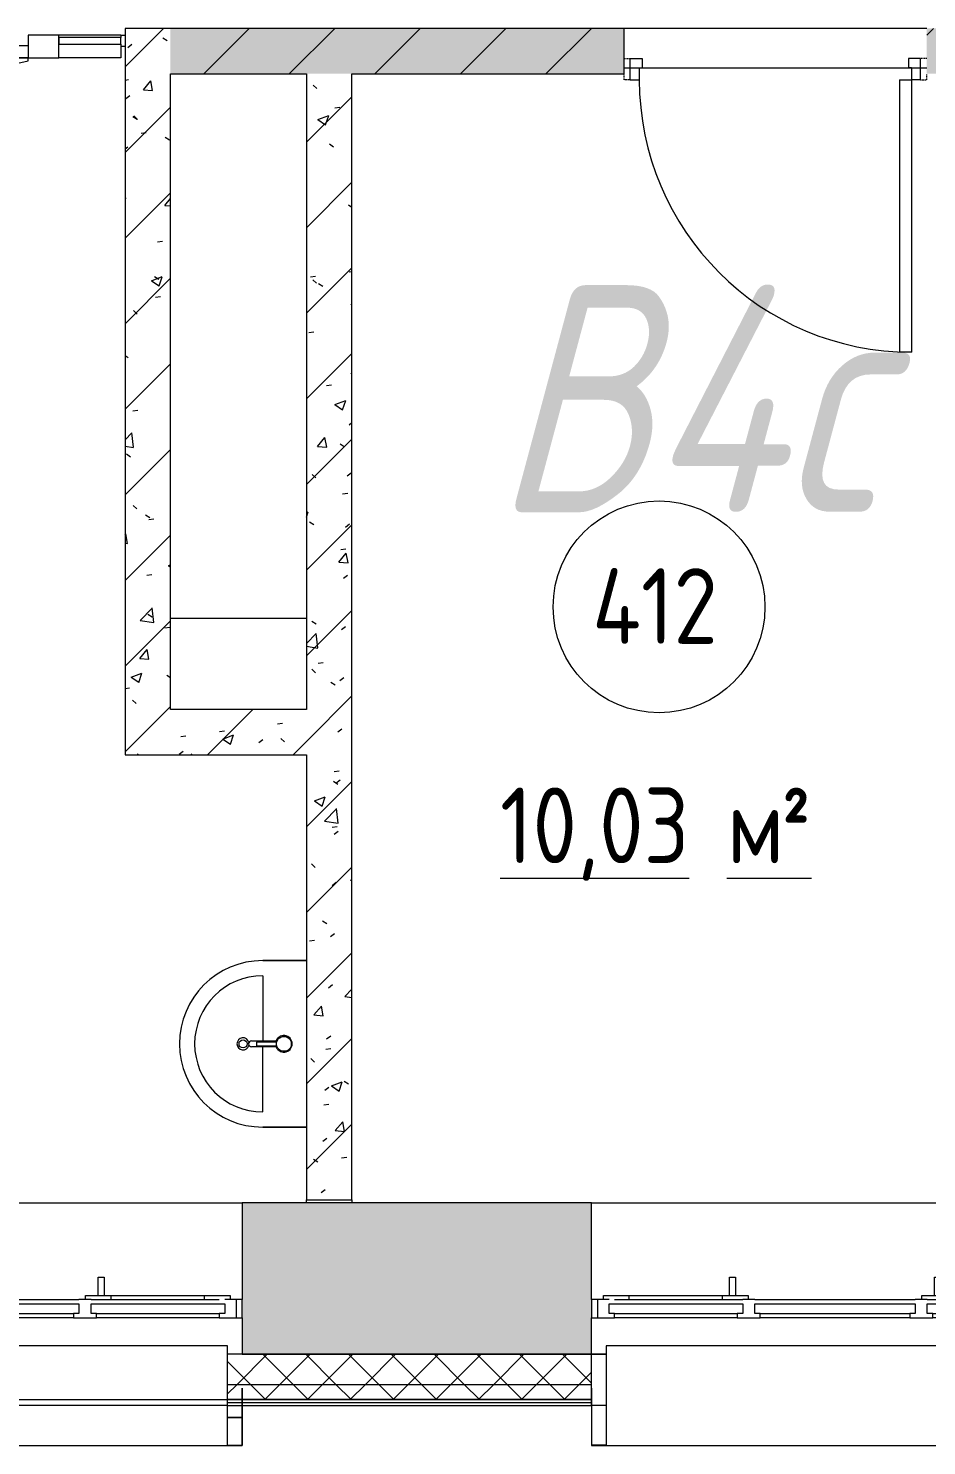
# Model space of a CAD drawing. Header units: millimetres. Extents: x -515342 to 330399, y -224905 to 507333.
# Drawn here: x -343447 to -340477, y 378007 to 382689 of the extents above; entities that cross this region are included whole.
import ezdxf

# ---------------------------------------------------------------- set-up
doc = ezdxf.new("R2010")
doc.units = ezdxf.units.MM
doc.linetypes.add('ASVP_Невидимые', pattern=[5, 3, -2])
doc.layers.get('0').update_dxf_attribs({"lineweight": 0})
for name, color, linetype, lineweight in [('_ Окна', 7, 'Continuous', 0), ('Витраж', 7, 'Continuous', 0), ('Двери', 7, 'Continuous', 0), ('Марки помещений', 7, 'Continuous', 0), ('Окна', 7, 'Continuous', 0), ('Панели витража', 7, 'Continuous', 0), ('Перекрытие', 7, 'Continuous', 0), ('Сантехника', 7, 'Continuous', 0), ('Стены внутренние', 7, 'Continuous', 0), ('Стены наружные', 7, 'Continuous', 0), ('Стены несущие', 7, 'Continuous', 0), ('Стены отделка', 7, 'Continuous', 0), ('Стены перегородки', 7, 'Continuous', 0), ('Стены штриховка', 7, 'Continuous', 0), ('экспертиза категории', 1, 'Continuous', 0)]:
    doc.layers.add(name, color=color, linetype=linetype, lineweight=lineweight)
doc.styles.add('GOST Common_1', font='', dxfattribs={"width": 0.9, "height": 250})
doc.styles.add('GOST Common_2', font='', dxfattribs={"width": 0.9, "height": 250})
doc.styles.add('mytext', font='isocpeur.ttf', dxfattribs={"width": 0.8, "oblique": 14.999978})
doc.styles.get('GOST Common_1').set_extended_font_data('GOST Common')
doc.styles.get('GOST Common_2').set_extended_font_data('GOST Common')
pattern_1 = [(45, (0, 0), (-70.71068, 70.71068), []), (135, (0, 0), (-70.71068, -70.71068), [])]
pattern_2 = [(45, (-374461.89, 375834.49), (-141.42136, 141.42136), [])]
pattern_3 = [(50, (-374461.9, 375834.5), (364.368, -31.8783), [38.1, -419.1]), (355, (-374461.9, 375834.5), (-70.4859, 382.1133), [30.48, -335.28]), (100.451, (-374431.53, 375831.83), (293.885, 350.2334), [32.38, -356.18]), (46.184, (-374461.9, 375936.1), (542.1585, -84.086), [57.15, -628.65]), (96.636, (-374416.7, 375929.1), (474.805, 494.8554), [48.57, -534.27]), (351.184, (-374461.9, 375936.1), (474.81, 494.85), [45.72, -502.92]), (21, (-374411.1, 375910.7), (303.2285, -204.5305), [38.1, -419.1]), (326, (-374411.1, 375910.7), (123.604, 368.376), [30.48, -335.28]), (71.451, (-374385.82, 375893.64), (426.834, 163.8427), [32.38, -356.18]), (37.5, (-374461.89, 375834.49), (6.17665, 169.11015), [16.764, -314.452, 16.764, -323.596, -336.55]), (37.5, (-374461.89, 375834.49), (6.17665, 169.11015), [-671.576, 16.764, -319.786]), (7.5, (-374461.89, 375834.49), (133.6389, 200.3615), [16.764, -177.292, 16.764, -306.832, -128.27]), (7.5, (-374461.89, 375834.49), (133.6389, 200.3615), [-517.652, 16.764, -111.506]), (327.5, (-374575.17, 375834.49), (271.18182, -11.45836), [16.764, -110.236, 16.764, -379.476, -525.78]), (327.5, (-374575.17, 375834.49), (271.18182, -11.45836), [-523.24, 16.764, -509.016]), (317.5, (-374625.97, 375834.5), (296.2585, 50.8528), [16.764, -148.336, 16.764, -246.38, -373.38]), (317.5, (-374625.97, 375834.5), (296.2585, 50.8528), [-428.244, 16.764, -356.616])]

# ---------------------------------------------------------------- blocks, each defined once
blk = doc.blocks.new('Окно_ПВХ_3Створки_1Фрамуга-верх - АР_Окно_ОП_1820_h_х1570_3ст2фр-в-9695280-О_АР_П_4__10_050_План 4 этажа')
at = {"layer": '_ Окна'}
for p, q in [((-729, 130), (-805, 130)), ((-805, 130), (-805, 70)), ((-785, 70), (-785, 130)), ((-747, 84), (-747, 116)), ((-747, 116), (-729, 116)), ((-729, 116), (-729, 130)), ((-323, 116), (-729, 116)), ((-247, 130), (-323, 130)), ((-323, 130), (-323, 116)), ((-323, 116), (-305, 116)), ((-305, 116), (-305, 84)), ((-265, 84), (-265, 116)), ((-265, 116), (-247, 116)), ((-247, 116), (-247, 130)), ((247, 116), (-247, 116)), ((323, 130), (247, 130)), ((247, 130), (247, 116)), ((247, 116), (265, 116)), ((265, 116), (265, 84)), ((305, 84), (305, 116)), ((305, 116), (323, 116)), ((323, 116), (323, 130)), ((729, 116), (323, 116)), ((729, 130), (729, 116)), ((805, 130), (729, 130)), ((729, 116), (747, 116)), ((747, 116), (747, 84)), ((785, 70), (785, 130)), ((805, 70), (805, 130)), ((-805, 70), (-747, 70)), ((-765, 56), (-765, 70)), ((-680, 56), (-765, 56)), ((-305, 84), (-747, 84)), ((-680, 70), (-680, 56)), ((-372, 70), (-372, 56)), ((-287, 56), (-372, 56)), ((-305, 70), (-265, 70)), ((-287, 70), (-287, 56)), ((265, 84), (-265, 84)), ((265, 70), (305, 70)), ((287, 56), (287, 70)), ((372, 56), (287, 56)), ((747, 84), (305, 84)), ((372, 70), (372, 56)), ((680, 70), (680, 56)), ((765, 56), (680, 56)), ((747, 70), (805, 70)), ((765, 70), (765, 56))]:
    blk.add_line(p, q, dxfattribs=at)
at = {"layer": 'Окна'}
for p, q in [((-729, 130), (-323, 130)), ((-247, 130), (247, 130)), ((323, 130), (729, 130)), ((-305, 70), (-729, 70)), ((-372, 56), (-680, 56)), ((-348.5, -4), (-348.5, 56)), ((-328.5, 56), (-328.5, -4)), ((265, 70), (-265, 70)), ((729, 70), (305, 70)), ((328.5, -4), (328.5, 56)), ((348.5, 56), (348.5, -4)), ((680, 56), (372, 56)), ((-328.5, -4), (-348.5, -4)), ((348.5, -4), (328.5, -4))]:
    blk.add_line(p, q, dxfattribs=at)
blk = doc.blocks.new('Прямоугольный импост - АР_Откос_Металлический_50х330 Белый Левый-9898757-О_АР_П_4__10_050_План 4 этажа')
at = {"layer": 'Витраж'}
for p, q in [((-1, -39), (-49, -39)), ((-49, -40), (-1, -40))]:
    blk.add_line(p, q, dxfattribs=at)
blk = doc.blocks.new('Прямоугольный импост - АР_Откос_Металлический_50х330 Коричневый Левый-9899770-О_АР_П_4__10_050_План 4 этажа')
at = {"layer": 'Витраж'}
for p, q in [((31672.6, 2502.4), (30162.6, 2502.4)), ((30162.6, 2172.4), (31672.6, 2172.4))]:
    blk.add_line(p, q, dxfattribs=at)
blk = doc.blocks.new('Прямоугольный импост - АР_Откос_Металлический_50х330 Коричневый Левый-V8-О_АР_П_4__10_050_План 4 этажа')
at = {"layer": 'Витраж', "lineweight": 18}
for p, q in [((-50, 290), (-50, -40)), ((-49, 290), (-50, 290)), ((-49, -39), (-49, 290)), ((0, 150), (-1, 150)), ((-1, 150), (-1, -39)), ((0, -40), (0, 150)), ((-50, -40), (0, -40)), ((-1, -39), (-49, -39))]:
    blk.add_line(p, q, dxfattribs=at)
blk = doc.blocks.new('Прямоугольный импост - АР_Откос_Металлический_50х330 Белый Левый-9898756-О_АР_П_4__10_050_План 4 этажа')
at = {"layer": 'Витраж'}
for p, q in [((34436.9, 2502.5), (32926.9, 2502.5)), ((32926.9, 2172.5), (34436.9, 2172.5))]:
    blk.add_line(p, q, dxfattribs=at)
blk = doc.blocks.new('Прямоугольный импост - АР_Откос_Металлический_50х330 Белый Правый-V9-О_АР_П_4__10_050_План 4 этажа')
at = {"layer": 'Витраж', "lineweight": 18}
for p, q in [((-50, -40), (-50, 290)), ((-50, 290), (-49, 290)), ((-49, 290), (-49, -39)), ((-1, -39), (-1, 150)), ((-1, 150), (0, 150)), ((0, 150), (0, -40)), ((0, -40), (-50, -40)), ((-49, -39), (-1, -39))]:
    blk.add_line(p, q, dxfattribs=at)
blk = doc.blocks.new('СД_Люблино_Фасады_rvt-1-О_АР_П_4__10_050_План 4 этажа')
at = {"layer": 'Стены внутренние'}
h = blk.add_hatch(dxfattribs=at)
h.set_pattern_fill('FP_1', color=256, style=0, pattern_type=2)
h.set_pattern_definition([(45, (0, 0), (-224.5064, 224.5064), []), (45, (224.5, 0), (-224.5064, 224.5064), [396.875, -79.375, 3.353, -76.022])])
h.paths.add_polyline_path([(85325, 2475), (85325, 2975), (84034.6, 2975), (84034.6, 2475), (84733.5, 2475)])
h.paths.add_polyline_path([(82424.6, 2475), (82424.6, 2975), (80024.6, 2975), (80024.6, 2475), (82179, 2475)])
h.paths.add_polyline_path([(77581, 2475), (77614.6, 2475), (77614.6, 2975), (76428.8, 2975), (76428.8, 2475), (76559.2, 2475)])
h.paths.add_polyline_path([(74004.7, 2475), (74018.8, 2475), (74018.8, 2975), (71654.3, 2975), (71654.3, 2475), (73493.8, 2475)])
h.paths.add_polyline_path([(69917.5, 2475), (70044.3, 2475), (70044.3, 2975), (68833.2, 2975), (68833.2, 2475), (69406.6, 2475)])
h.paths.add_polyline_path([(67223.2, 2475), (67223.2, 2975), (66055, 2975), (66055, 2475), (66852.1, 2475)])
h.paths.add_polyline_path([(64445, 2475), (64445, 2975), (63279.5, 2975), (63279.5, 2475), (64297.6, 2475)])
h.paths.add_polyline_path([(61669.5, 2475), (61669.5, 2975), (59270, 2975), (59270, 2475), (61232.2, 2475)])
h.paths.add_polyline_path([(56860, 2475), (56860, 2975), (55705, 2975), (55705, 2475), (56634.1, 2475)])
h.paths.add_polyline_path([(53295, 2475), (53295, 2975), (52107.5, 2975), (52107.5, 2475), (53057.8, 2475)])
h.paths.add_polyline_path([(49481.5, 2475), (49697.5, 2475), (49697.5, 2975), (48505, 2975), (48505, 2475), (48970.6, 2475)])
h.paths.add_polyline_path([(46095, 2475), (46095, 2975), (44880, 2975), (44880, 2475), (45905.2, 2475)])
h.paths.add_polyline_path([(42329, 2475), (42470, 2475), (42470, 2975), (40100.1, 2975), (40100.1, 2475), (41818.1, 2475)])
h.paths.add_polyline_path([(38241.8, 2475), (38490.1, 2475), (38490.1, 2975), (37284.2, 2975), (37284.2, 2475), (37730.9, 2475)])
h.paths.add_polyline_path([(35674.2, 2475), (35674.2, 2975), (34486.9, 2975), (34486.9, 2475), (35177, 2475)])
h.paths.add_polyline_path([(32876.9, 2475), (32876.9, 2975), (31722.6, 2975), (31722.6, 2475), (32621.9, 2475)])
h.paths.add_polyline_path([(30067.4, 2475), (30112.6, 2475), (30112.6, 2975), (27685.9, 2975), (27685.9, 2475), (29556.5, 2475)])
h.paths.add_polyline_path([(25275.9, 2475), (25275.9, 2975), (24073.4, 2975), (24073.4, 2475), (24958.4, 2475)])
h.paths.add_polyline_path([(21382.1, 2475), (21663.4, 2475), (21663.4, 2975), (19290.9, 2975), (19290.9, 2475), (19338.5, 2475)])
h.paths.add_polyline_path([(17680.9, 2475), (17680.9, 2975), (16335, 2975), (16335, 2475), (17294.9, 2475)])
at = {"layer": 'Стены наружные'}
h = blk.add_hatch(dxfattribs=at)
h.set_pattern_fill('FP_2', color=256, style=0, pattern_type=2)
h.set_pattern_definition(pattern_1)
h.paths.add_polyline_path([(41405, 2375), (41405, 2475), (40100.1, 2475), (40100.1, 2375), (40796.3, 2375)])
h.paths.add_polyline_path([(38490.1, 2375), (38490.1, 2475), (37284.2, 2475), (37284.2, 2375), (38241.8, 2375)])
h.paths.add_polyline_path([(35674.2, 2375), (35674.2, 2475), (34486.9, 2475), (34486.9, 2375), (34665.5, 2375)])
h.paths.add_polyline_path([(32621.9, 2375), (32876.9, 2375), (32876.9, 2475), (31672.6, 2475), (31672.6, 2375), (32111, 2375)])
h.paths.add_polyline_path([(30067.4, 2375), (30162.6, 2375), (30162.6, 2475), (27685.9, 2475), (27685.9, 2375), (29556.5, 2375)])
h.paths.add_polyline_path([(25275.9, 2375), (25275.9, 2475), (24073.4, 2475), (24073.4, 2375), (24958.4, 2375)])
h.paths.add_polyline_path([(21663.4, 2375), (21663.4, 2475), (19290.9, 2475), (19290.9, 2375), (21382.1, 2375)])
h.paths.add_polyline_path([(17680.9, 2375), (17680.9, 2475), (16335, 2475), (16335, 2375), (17294.9, 2375)])
h = blk.add_hatch(dxfattribs=at)
h.set_pattern_fill('FP_2', color=256, style=0, pattern_type=2)
h.set_pattern_definition(pattern_1)
h.paths.add_polyline_path([(41405, 2325), (41405, 2375), (40100.1, 2375), (40100.1, 2325), (41385, 2325)])
h.paths.add_polyline_path([(38490.1, 2325), (38490.1, 2375), (37284.2, 2375), (37284.2, 2325), (38241.8, 2325)])
h.paths.add_polyline_path([(35674.2, 2325), (35674.2, 2375), (34486.9, 2375), (34486.9, 2325), (34665.5, 2325)])
h.paths.add_polyline_path([(32621.9, 2325), (32876.9, 2325), (32876.9, 2375), (31672.6, 2375), (31672.6, 2325), (32111, 2325)])
h.paths.add_polyline_path([(30162.6, 2325), (30162.6, 2375), (27685.9, 2375), (27685.9, 2325), (30067.4, 2325)])
h.paths.add_polyline_path([(25275.9, 2325), (25275.9, 2375), (24073.4, 2375), (24073.4, 2325), (24958.4, 2325)])
h.paths.add_polyline_path([(21663.4, 2325), (21663.4, 2375), (19290.9, 2375), (19290.9, 2325), (21382.1, 2325)])
h.paths.add_polyline_path([(17680.9, 2325), (17680.9, 2375), (16435, 2375), (16435, 2325), (17294.9, 2325)])
at = {"layer": 'Стены внутренние'}
for p, q in [((30112.6, 2975), (31722.6, 2975)), ((32876.9, 2975), (34486.9, 2975)), ((32925.9, 2475), (32876.9, 2475)), ((30162.6, 2324.9), (31672.6, 2324.9)), ((31672.6, 2304.9), (30162.6, 2304.9)), ((32925.9, 2304.9), (32877.9, 2304.9))]:
    blk.add_line(p, q, dxfattribs=at)
at = {"layer": 'Стены наружные'}
blk.add_line((32876.9, 2475), (32925.9, 2475), dxfattribs=at)
at = {"layer": 'Стены несущие'}
for p, q in [((32876.9, 2975), (31722.6, 2975)), ((31722.6, 2975), (31722.6, 2655)), ((32876.9, 2655), (32876.9, 2975)), ((31722.6, 2595), (31722.6, 2475)), ((32876.9, 2475), (32876.9, 2595)), ((31722.6, 2475), (32876.9, 2475))]:
    blk.add_line(p, q, dxfattribs=at)
at = {"layer": 'Стены отделка', "lineweight": 9}
for p, q in [((32876.9, 2475), (31672.6, 2475)), ((31672.6, 2475), (31672.6, 2375)), ((32876.9, 2375), (32876.9, 2475)), ((31672.6, 2375), (31672.6, 2325)), ((32876.9, 2325), (32876.9, 2375)), ((31672.6, 2324.9), (31672.6, 2314.9)), ((31672.6, 2314.9), (31672.6, 2304.9)), ((31672.6, 2304.9), (32876.9, 2304.9)), ((32876.9, 2314.9), (32876.9, 2324.9)), ((32876.9, 2304.9), (32876.9, 2314.9))]:
    blk.add_line(p, q, dxfattribs=at)
at = {"layer": 'Стены штриховка'}
for p, q in [((31672.6, 2375), (32876.9, 2375)), ((31672.6, 2325), (32876.9, 2325)), ((32876.9, 2324.9), (31672.6, 2324.9)), ((31672.6, 2314.9), (32876.9, 2314.9))]:
    blk.add_line(p, q, dxfattribs=at)
at = {"layer": 'Витраж', "lineweight": 9}
for name, p in [('Прямоугольный импост - АР_Откос_Металлический_50х330 Коричневый Левый-9899770-О_АР_П_4__10_050_План 4 этажа', (0, 0)), ('Прямоугольный импост - АР_Откос_Металлический_50х330 Коричневый Левый-V8-О_АР_П_4__10_050_План 4 этажа', (31722.6, 2212.4)), ('Прямоугольный импост - АР_Откос_Металлический_50х330 Белый Левый-9898756-О_АР_П_4__10_050_План 4 этажа', (0, 0)), ('Прямоугольный импост - АР_Откос_Металлический_50х330 Белый Левый-9898757-О_АР_П_4__10_050_План 4 этажа', (31722.6, 2305))]:
    blk.add_blockref(name, p, dxfattribs=at)
at = {"layer": 'Витраж', "lineweight": 9, "extrusion": (0, 0, -1)}
blk.add_blockref('Прямоугольный импост - АР_Откос_Металлический_50х330 Белый Правый-V9-О_АР_П_4__10_050_План 4 этажа', (-32876.9, 2212.5), dxfattribs=at)
at = {"layer": 'Окна', "lineweight": 9, "rotation": 180}
for p in [(30917.6, 2725), (33681.9, 2725)]:
    blk.add_blockref('Окно_ПВХ_3Створки_1Фрамуга-верх - АР_Окно_ОП_1820_h_х1570_3ст2фр-в-9695280-О_АР_П_4__10_050_План 4 этажа', p, dxfattribs=at)
blk = doc.blocks.new('Дверь_Деревянная_1 полотно - АР_Дверь_Межкомнатная_900х2000h_полотно__Г_Пр-9141869-О_АР_П_4__10_050_План 4 этажа')
at = {"layer": 'Двери', "lineweight": 18}
for p, q in [((-450, 95), (-450, 995)), ((-450, 995), (-410, 995)), ((-410, 95), (-410, 995)), ((-480, 95), (-450, 95)), ((-480, 95), (-480, 25)), ((-450, 55), (-450, 95)), ((-410, 95), (-450, 95)), ((480, 95), (450, 95)), ((450, 55), (450, 95)), ((480, 95), (480, 25)), ((-450, 55), (-440, 55)), ((-440, 25), (-440, 55)), ((450, 55), (440, 55)), ((440, 25), (440, 55)), ((-480, 25), (-440, 25)), ((480, 25), (440, 25))]:
    blk.add_line(p, q, dxfattribs=at)
at = {"layer": 'Двери', "linetype": 'ASVP_Невидимые', "lineweight": 18}
for p, q in [((-500, 95), (-500, 75)), ((-480, 95), (-500, 95)), ((480, 95), (500, 95)), ((500, 95), (500, 75)), ((-500, 25), (-480, 25)), ((500, 25), (480, 25))]:
    blk.add_line(p, q, dxfattribs=at)
at = {"layer": 'Двери', "lineweight": 18}
blk.add_arc((-450, 95), 900, 0, 90, dxfattribs=at)
blk = doc.blocks.new('Панели_Витраж ТПТ75_Заполнение - АР_ПанельВитража_ТПТ75_Стекло многослойное огнестойкое_22мм-9384653-О_АР_П_4__10_050_План 4 этажа')
at = {"layer": 'Панели витража', "lineweight": 18}
for p, q in [((102.25, 29.5), (-102.25, 29.5)), ((-102.25, 29.5), (-102.25, 7.5)), ((-102.25, 7.5), (102.25, 7.5)), ((102.25, 7.5), (102.25, 29.5))]:
    blk.add_line(p, q, dxfattribs=at)
blk = doc.blocks.new('Прямоугольный импост - АР_Импост_ТПТ75_101х75-9366128-О_АР_П_4__10_050_План 4 этажа')
at = {"layer": 'Витраж'}
for p, q in [((31320.7, 6832.4), (31116.2, 6832.4)), ((31320.7, 6832.4), (31320.7, 6824.4)), ((31320.7, 6802.4), (31320.7, 6757.4)), ((31320.7, 6757.4), (31116.2, 6757.4))]:
    blk.add_line(p, q, dxfattribs=at)
blk = doc.blocks.new('Прямоугольный импост - АР_Импост_ТПТ75_101х75-9384651-О_АР_П_4__10_050_План 4 этажа')
at = {"layer": 'Витраж', "lineweight": 18}
for p, q in [((-50.5, 37.5), (50.5, 37.5)), ((-50.5, -37.5), (-50.5, 37.5)), ((50.5, 37.5), (50.5, -37.5)), ((50.5, -37.5), (-50.5, -37.5))]:
    blk.add_line(p, q, dxfattribs=at)
blk = doc.blocks.new('ПанелиВитражаМП500_Дверь_Алюминиевая_1 полотно - АР_Дверь_МП-500_Средник_РучкаПрямая_Пр-9384654-О_АР_П_4__10_050_План 4 этажа')
at = {"layer": 'Двери', "lineweight": 18}
for p, q in [((-373, 62), (-373, 847)), ((-373, 847), (-366, 847)), ((-366, 847), (-366, 837)), ((-340, 837), (-366, 837)), ((-340, 837), (-340, 827)), ((-333, 827), (-340, 827)), ((-333, 82), (-333, 827)), ((-385, 97), (-395, 59.5)), ((-373, 97), (-385, 97)), ((-395, 59.5), (-449.5, 47.5)), ((-449.5, 47.5), (-449.5, 37.5)), ((-395, 37.5), (-395, 59.5)), ((-395, 59.5), (-373, 59.5)), ((-366, 62), (-373, 62)), ((-373, 59.5), (-373, 62)), ((-366, 72), (-366, 62)), ((-366, 72), (-340, 72)), ((-340, 82), (-340, 72)), ((-340, 82), (-333, 82)), ((-395, 37.5), (-449.5, 37.5)), ((-449.5, 37.5), (-397.5, 37.5)), ((-397.5, 37.5), (-397.5, 30.5)), ((-387.5, 30.5), (-397.5, 30.5)), ((-387.5, 4.5), (-387.5, 30.5)), ((-387.5, 4.5), (-377.5, 4.5)), ((-377.5, -2.5), (-377.5, 4.5)), ((387.5, 4.5), (377.5, 4.5)), ((377.5, -2.5), (377.5, 4.5)), ((387.5, 30.5), (397.5, 30.5)), ((387.5, 4.5), (387.5, 30.5)), ((449.5, 37.5), (397.5, 37.5)), ((397.5, 37.5), (397.5, 30.5)), ((-449.5, -2.5), (-377.5, -2.5)), ((449.5, -2.5), (377.5, -2.5))]:
    blk.add_line(p, q, dxfattribs=at)
blk.add_circle((-395, 59.5), 15, dxfattribs=at)
blk.add_arc((-395, 59.5), 787.5, 0, 90, dxfattribs=at)
blk = doc.blocks.new('2D_Раковина - АР_Сантехнические приборы_Раковина 550х420-8920611-О_АР_П_4__10_050_План 4 этажа')
at = {"layer": 'Сантехника'}
for p, q in [((-119.1, 175.6), (-119.1, 256.9)), ((-115.1, 241), (-115.1, 174.6)), ((-103.1, 241), (-115.1, 241)), ((-103.1, 174.6), (-103.1, 241)), ((-99.1, 256.9), (-99.1, 175.6)), ((-384.1, 220), (-384.1, 75)), ((-384.1, 75), (-384.1, 220)), ((-334.1, 220), (-119.1, 220)), ((115.9, 220), (-99.1, 220)), ((165.9, 75), (165.9, 220)), ((165.9, 220), (165.9, 75))]:
    blk.add_line(p, q, dxfattribs=at)
for centre, radius in [((-109.1, 285), 13.3), ((-109.1, 150), 24.5)]:
    blk.add_circle(centre, radius, dxfattribs=at)
for centre, radius, start, end in [((-109.1, 220), 275, 360, 180), ((-109.1, 220), 275, 360, 180), ((-109.1, 220), 225, 0, 180), ((-109.1, 285), 20, 284.1438, 255.8562), ((-109.1, 256.9), 10, 0, 180), ((-109.1, 150), 27.5, 102.6043, 77.3977), ((-109.1, 150), 25.3, 76.2933, 103.7089)]:
    blk.add_arc(centre, radius, start, end, dxfattribs=at)
blk = doc.blocks.new('ASVP_Марка_Помещение_ДваЗначения - Номер Площадь-685795-О_АР_П_4__10_050_План 4 этажа')
at = {"layer": 'Марки помещений'}
blk.add_circle((0, 0), 3.5, dxfattribs=at)

msp = doc.modelspace()

# ---------------------------------------------------------------- hatches: boundary and pattern name
at = {"layer": 'Стены внутренние'}
h = msp.add_hatch(dxfattribs=at)
h.set_pattern_fill('FP_3', color=256, style=0, pattern_type=2)
h.set_pattern_definition(pattern_2)
h.paths.add_polyline_path([(-343126.8897, 380289.4886), (-342976.8897, 380289.4886), (-342976.8897, 382689.4886), (-343126.8897, 382689.4886), (-343126.8897, 381642.978)])
h = msp.add_hatch(dxfattribs=at)
h.set_pattern_fill('FP_4', color=256, style=0, pattern_type=2)
h.set_pattern_definition(pattern_3)
h.paths.add_polyline_path([(-343126.8897, 380289.4886), (-342976.8897, 380289.4886), (-342976.8897, 382689.4886), (-343126.8897, 382689.4886), (-343126.8897, 381642.978)])
h = msp.add_hatch(dxfattribs=at)
h.set_pattern_fill('FP_3', color=256, style=0, pattern_type=2)
h.set_pattern_definition(pattern_2)
h.paths.add_polyline_path([(-325476.8897, 382539.4886), (-325476.8897, 382689.4886), (-327276.8897, 382689.4886), (-327276.8897, 382539.4886), (-326513.0482, 382539.4886)])
h.paths.add_polyline_path([(-328376.8897, 382539.4886), (-328376.8897, 382689.4886), (-330176.8897, 382689.4886), (-330176.8897, 382539.4886), (-328876.8897, 382539.4886)])
h.paths.add_polyline_path([(-331276.8897, 382539.4886), (-331276.8897, 382689.4886), (-334526.8897, 382689.4886), (-334526.8897, 382539.4886), (-332643.8294, 382539.4886)])
h.paths.add_polyline_path([(-335626.8897, 382539.4886), (-335626.8897, 382689.4886), (-337626.8897, 382689.4886), (-337626.8897, 382539.4886), (-336576.8897, 382539.4886)])
h.paths.add_polyline_path([(-338626.8897, 382539.4886), (-338626.8897, 382689.4886), (-340476.8897, 382689.4886), (-340476.8897, 382539.4886), (-338774.6107, 382539.4886)])
h.paths.add_polyline_path([(-341476.8897, 382539.4886), (-341476.8897, 382689.4886), (-342976.8897, 382689.4886), (-342976.8897, 382539.4886), (-342376.8897, 382539.4886)])
h = msp.add_hatch(dxfattribs=at)
h.set_pattern_fill('FP_4', color=256, style=0, pattern_type=2)
h.set_pattern_definition(pattern_3)
h.paths.add_polyline_path([(-325476.8897, 382539.4886), (-325476.8897, 382689.4886), (-327276.8897, 382689.4886), (-327276.8897, 382539.4886), (-326513.0482, 382539.4886)])
h.paths.add_polyline_path([(-328376.8897, 382539.4886), (-328376.8897, 382689.4886), (-330176.8897, 382689.4886), (-330176.8897, 382539.4886), (-328876.8897, 382539.4886)])
h.paths.add_polyline_path([(-331276.8897, 382539.4886), (-331276.8897, 382689.4886), (-334526.8897, 382689.4886), (-334526.8897, 382539.4886), (-332643.8294, 382539.4886)])
h.paths.add_polyline_path([(-335626.8897, 382539.4886), (-335626.8897, 382689.4886), (-337626.8897, 382689.4886), (-337626.8897, 382539.4886), (-336576.8897, 382539.4886)])
h.paths.add_polyline_path([(-338626.8897, 382539.4886), (-338626.8897, 382689.4886), (-340476.8897, 382689.4886), (-340476.8897, 382539.4886), (-338774.6107, 382539.4886)])
h.paths.add_polyline_path([(-341476.8897, 382539.4886), (-341476.8897, 382689.4886), (-342976.8897, 382689.4886), (-342976.8897, 382539.4886), (-342376.8897, 382539.4886)])
h = msp.add_hatch(dxfattribs=at)
h.set_pattern_fill('FP_3', color=256, style=0, pattern_type=2)
h.set_pattern_definition(pattern_2)
h.paths.add_polyline_path([(-342526.8897, 378819.4286), (-342376.8897, 378819.4286), (-342376.8897, 382539.4886), (-342526.8897, 382539.4886), (-342526.8897, 380213.6848)])
h = msp.add_hatch(dxfattribs=at)
h.set_pattern_fill('FP_4', color=256, style=0, pattern_type=2)
h.set_pattern_definition(pattern_3)
h.paths.add_polyline_path([(-342526.8897, 378819.4286), (-342376.8897, 378819.4286), (-342376.8897, 382539.4886), (-342526.8897, 382539.4886), (-342526.8897, 380213.6848)])
h = msp.add_hatch(dxfattribs=at)
h.set_pattern_fill('FP_3', color=256, style=0, pattern_type=2)
h.set_pattern_definition(pattern_2)
h.paths.add_polyline_path([(-342526.8897, 380289.4886), (-342526.8897, 380439.4886), (-342976.8897, 380439.4886), (-342976.8897, 380289.4886), (-342861.7982, 380289.4886)])
h = msp.add_hatch(dxfattribs=at)
h.set_pattern_fill('FP_4', color=256, style=0, pattern_type=2)
h.set_pattern_definition(pattern_3)
h.paths.add_polyline_path([(-342526.8897, 380289.4886), (-342526.8897, 380439.4886), (-342976.8897, 380439.4886), (-342976.8897, 380289.4886), (-342861.7982, 380289.4886)])

# ---------------------------------------------------------------- linework, layer by layer
at = {"layer": 'Перекрытие'}
for p, q in [((-343141.1541, 382666.9), (-343126.8897, 382666.9)), ((-340476.8897, 382689.4886), (-341476.8897, 382689.4886)), ((-343126.8897, 382629.4286), (-343141.1541, 382629.4286)), ((-341476.8897, 382559.4886), (-340476.8897, 382559.4886)), ((-342526.8897, 380739.4886), (-342976.8897, 380739.4886)), ((-342526.8897, 378809.4886), (-342526.8897, 378819.4286)), ((-342376.8897, 378819.4286), (-342376.8897, 378809.4886))]:
    msp.add_line(p, q, dxfattribs=at)
at = {"layer": 'Стены перегородки'}
for p, q in [((-341476.8897, 382689.4886), (-343126.8897, 382689.4886)), ((-343126.8897, 382689.4886), (-343126.8897, 380289.4886)), ((-341476.8897, 382539.4886), (-341476.8897, 382689.4886)), ((-342976.8897, 382539.4886), (-342526.8897, 382539.4886)), ((-342976.8897, 380439.4886), (-342976.8897, 382539.4886)), ((-342526.8897, 382539.4886), (-342526.8897, 380439.4886)), ((-342376.8897, 382539.4886), (-341476.8897, 382539.4886)), ((-342376.8897, 378819.4286), (-342376.8897, 382539.4886)), ((-342526.8897, 380439.4886), (-342976.8897, 380439.4886)), ((-343126.8897, 380289.4886), (-342526.8897, 380289.4886)), ((-342526.8897, 380289.4886), (-342526.8897, 378819.4286)), ((-342526.8897, 378819.4286), (-342376.8897, 378819.4286))]:
    msp.add_line(p, q, dxfattribs=at)

# ---------------------------------------------------------------- block references
msp.add_blockref('СД_Люблино_Фасады_rvt-1-О_АР_П_4__10_050_План 4 этажа', (-374461.8897, 375834.4886))
at = {"layer": 'Витраж', "extrusion": (0, 0, -1), "rotation": 180}
msp.add_blockref('Прямоугольный импост - АР_Импост_ТПТ75_101х75-9384651-О_АР_П_4__10_050_План 4 этажа', (343396.1541, 382629.4286), dxfattribs=at)
at = {"layer": 'Витраж'}
msp.add_blockref('Прямоугольный импост - АР_Импост_ТПТ75_101х75-9366128-О_АР_П_4__10_050_План 4 этажа', (-374461.8897, 375834.4886), dxfattribs=at)
at = {"layer": 'Двери', "rotation": 180}
for name, p in [('ПанелиВитражаМП500_Дверь_Алюминиевая_1 полотно - АР_Дверь_МП-500_Средник_РучкаПрямая_Пр-9384654-О_АР_П_4__10_050_План 4 этажа', (-343896.1541, 382629.4286)), ('Дверь_Деревянная_1 полотно - АР_Дверь_Межкомнатная_900х2000h_полотно__Г_Пр-9141869-О_АР_П_4__10_050_План 4 этажа', (-340976.8897, 382614.4886))]:
    msp.add_blockref(name, p, dxfattribs=at)
at = {"layer": 'Марки помещений', "xscale": 99.99999999999993, "yscale": 99.99999999999993, "zscale": 99.99999999999993}
msp.add_blockref('ASVP_Марка_Помещение_ДваЗначения - Номер Площадь-685795-О_АР_П_4__10_050_План 4 этажа', (-341361.7388, 380778.1742), dxfattribs=at)
at = {"layer": 'Панели витража'}
msp.add_blockref('Панели_Витраж ТПТ75_Заполнение - АР_ПанельВитража_ТПТ75_Стекло многослойное огнестойкое_22мм-9384653-О_АР_П_4__10_050_План 4 этажа', (-343243.4041, 382629.4286), dxfattribs=at)
at = {"layer": 'Сантехника', "rotation": 90.00000000000011}
msp.add_blockref('2D_Раковина - АР_Сантехнические приборы_Раковина 550х420-8920611-О_АР_П_4__10_050_План 4 этажа', (-342451.8897, 379443.5032), dxfattribs=at)

# ---------------------------------------------------------------- texts
at = {"layer": 'Марки помещений', "char_height": 250, "attachment_point": 1}
for s, insert, width, style in [('412', (-341582.6961, 380905.8993), 548.35425, 'GOST Common_1'), ('\\L10,03 ', (-341887.3323, 380181.3688), 909.113625, 'GOST Common_1'), ('\\L\\fGOST Common|b0|i0|c238|p34|;\\W.9;\\L²', (-340958.6448, 380181.3688), 165.949312, 'GOST Common_2'), ('\\L\\fGOST Common|b0|i0|c204|p34|;\\W.9;\\Lм', (-341137.2385, 380181.3688), 216.455625, 'GOST Common_1')]:
    msp.add_mtext(s, dxfattribs=dict(at, insert=insert, width=width, style=style))
at = {"layer": 'экспертиза категории', "lineweight": 50, "insert": (-341910.2688, 381840.6507), "char_height": 750, "attachment_point": 1, "style": 'mytext'}
msp.add_mtext_dynamic_manual_height_columns('В4с', width=2459.427233, gutter_width=17359.7713, heights=[0], dxfattribs=at)

doc.saveas('drawing.dxf')
